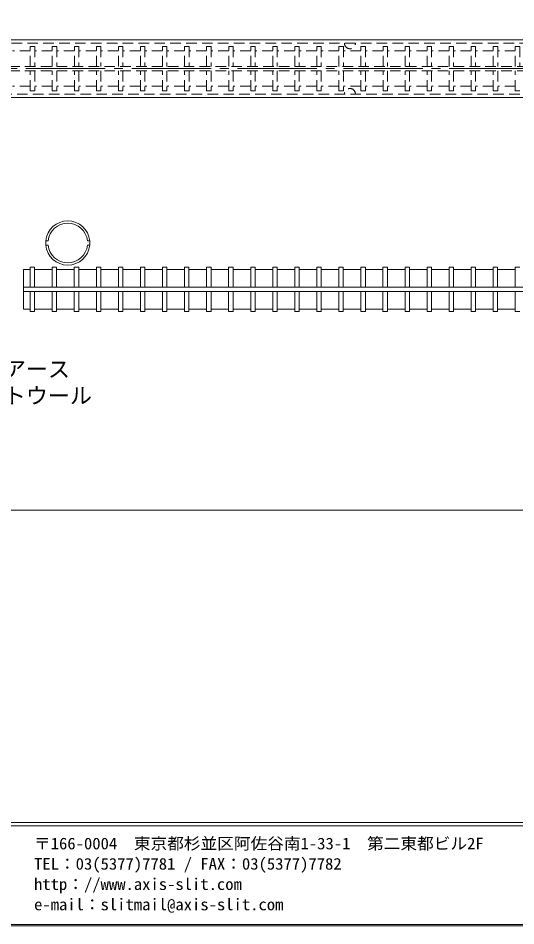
# Model space of a CAD drawing. Units: millimetres at full size, sheet at 1:2; details may follow other scales. Extents: x -891 to 891, y -194 to 194.
# Drawn here: x -654.6 to -541.8, y -193.9 to 11.7 of the extents above; entities that cross this region are included whole.
import ezdxf
from ezdxf.enums import TextEntityAlignment as Align

# ---------------------------------------------------------------- set-up
doc = ezdxf.new("R2010")
doc.units = ezdxf.units.MM
doc.header["$LTSCALE"] = 2
doc.linetypes.add('CHAIN2', pattern=[12, 9, -1, 1, -1])
doc.linetypes.add('DASHED1', pattern=[1.8, 1.2, -0.6])
doc.layers.add('0-0_', color=7, linetype='Continuous', lineweight=9)
doc.layers.add('1-0_', color=5, linetype='Continuous', lineweight=9)
doc.styles.add('ＭＳ ゴシック', font='')
doc.styles.get('ＭＳ ゴシック').set_extended_font_data('MS Gothic')

msp = doc.modelspace()

# ---------------------------------------------------------------- linework, layer by layer
at = {"layer": '0-0_'}
for p, q in [((-330.84, -170.52), (-890.84, -170.52)), ((-330.84, -171.22), (-890.84, -171.22)), ((-891.12, -193.9), (-330.56, -193.9))]:
    msp.add_line(p, q, dxfattribs=at)
msp.add_lwpolyline([(-330.84, 194.18), (-330.84, -193.62), (-890.84, -193.62)], dxfattribs=at)
at = {"layer": '1-0_', "color": 2}
for p, q in [((-487.39, 6.83), (-690.89, 6.83)), ((-690.89, -6.27), (-487.39, -6.27))]:
    msp.add_line(p, q, dxfattribs=at)
at = {"layer": '1-0_', "color": 2, "linetype": 'DASHED1'}
for p, q in [((-390.94, 6.08), (-690.89, 6.08)), ((-690.89, -5.52), (-390.94, -5.52))]:
    msp.add_line(p, q, dxfattribs=at)
at = {"layer": '1-0_', "color": 4, "linetype": 'DASHED1'}
for p, q in [((-651.89, 4.28), (-655.89, 4.28)), ((-646.89, 4.28), (-650.89, 4.28)), ((-641.89, 4.28), (-645.89, 4.28)), ((-636.89, 4.28), (-640.89, 4.28)), ((-631.89, 4.28), (-635.89, 4.28)), ((-626.89, 4.28), (-630.89, 4.28)), ((-621.89, 4.28), (-625.89, 4.28)), ((-616.89, 4.28), (-620.89, 4.28)), ((-611.89, 4.28), (-615.89, 4.28)), ((-606.89, 4.28), (-610.89, 4.28)), ((-601.89, 4.28), (-605.89, 4.28)), ((-596.89, 4.28), (-600.89, 4.28)), ((-591.89, 4.28), (-595.89, 4.28)), ((-586.89, 4.28), (-590.89, 4.28)), ((-581.89, 4.28), (-585.89, 4.28)), ((-576.89, 4.28), (-580.89, 4.28)), ((-571.89, 4.28), (-575.89, 4.28)), ((-566.89, 4.28), (-570.89, 4.28)), ((-561.89, 4.28), (-565.89, 4.28)), ((-556.89, 4.28), (-560.89, 4.28)), ((-551.89, 4.28), (-555.89, 4.28)), ((-546.89, 4.28), (-550.89, 4.28)), ((-541.89, 4.28), (-545.89, 4.28)), ((-441.89, 0.78), (-690.89, 0.78)), ((-441.89, -0.22), (-690.89, -0.22)), ((-651.89, -3.72), (-655.89, -3.72)), ((-646.89, -3.72), (-650.89, -3.72)), ((-641.89, -3.72), (-645.89, -3.72)), ((-636.89, -3.72), (-640.89, -3.72)), ((-631.89, -3.72), (-635.89, -3.72)), ((-626.89, -3.72), (-630.89, -3.72)), ((-621.89, -3.72), (-625.89, -3.72)), ((-616.89, -3.72), (-620.89, -3.72)), ((-611.89, -3.72), (-615.89, -3.72)), ((-606.89, -3.72), (-610.89, -3.72)), ((-601.89, -3.72), (-605.89, -3.72)), ((-596.89, -3.72), (-600.89, -3.72)), ((-591.89, -3.72), (-595.89, -3.72)), ((-586.89, -3.72), (-590.89, -3.72)), ((-581.89, -3.72), (-585.89, -3.72)), ((-576.89, -3.72), (-580.89, -3.72)), ((-571.89, -3.72), (-575.89, -3.72)), ((-566.89, -3.72), (-570.89, -3.72)), ((-561.89, -3.72), (-565.89, -3.72)), ((-556.89, -3.72), (-560.89, -3.72)), ((-551.89, -3.72), (-555.89, -3.72)), ((-546.89, -3.72), (-550.89, -3.72)), ((-541.89, -3.72), (-545.89, -3.72))]:
    msp.add_line(p, q, dxfattribs=at)
at = {"layer": '1-0_', "linetype": 'DASHED1'}
for p, q in [((-651.89, 0.78), (-651.89, 5.28)), ((-646.89, 0.78), (-646.89, 5.28)), ((-641.89, 0.78), (-641.89, 5.28)), ((-636.89, 0.78), (-636.89, 5.28)), ((-631.89, 0.78), (-631.89, 5.28)), ((-626.89, 0.78), (-626.89, 5.28)), ((-621.89, 0.78), (-621.89, 5.28)), ((-616.89, 0.78), (-616.89, 5.28)), ((-611.89, 0.78), (-611.89, 5.28)), ((-606.89, 0.78), (-606.89, 5.28)), ((-601.89, 0.78), (-601.89, 5.28)), ((-596.89, 0.78), (-596.89, 5.28)), ((-591.89, 0.78), (-591.89, 5.28)), ((-586.89, 0.78), (-586.89, 5.28)), ((-581.89, 0.78), (-581.89, 5.28)), ((-576.89, 0.78), (-576.89, 5.28)), ((-571.89, 0.78), (-571.89, 5.28)), ((-566.89, 0.78), (-566.89, 5.28)), ((-561.89, 0.78), (-561.89, 5.28)), ((-556.89, 0.78), (-556.89, 5.28)), ((-551.89, 0.78), (-551.89, 5.28)), ((-546.89, 0.78), (-546.89, 5.28)), ((-541.89, 0.78), (-541.89, 5.28)), ((-651.89, -4.72), (-651.89, -0.22)), ((-650.89, -0.22), (-650.89, -4.72)), ((-646.89, -4.72), (-646.89, -0.22)), ((-645.89, -0.22), (-645.89, -4.72)), ((-641.89, -4.72), (-641.89, -0.22)), ((-640.89, -0.22), (-640.89, -4.72)), ((-636.89, -4.72), (-636.89, -0.22)), ((-635.89, -0.22), (-635.89, -4.72)), ((-631.89, -4.72), (-631.89, -0.22)), ((-630.89, -0.22), (-630.89, -4.72)), ((-626.89, -4.72), (-626.89, -0.22)), ((-625.89, -0.22), (-625.89, -4.72)), ((-621.89, -4.72), (-621.89, -0.22)), ((-620.89, -0.22), (-620.89, -4.72)), ((-616.89, -4.72), (-616.89, -0.22)), ((-615.89, -0.22), (-615.89, -4.72)), ((-611.89, -4.72), (-611.89, -0.22)), ((-610.89, -0.22), (-610.89, -4.72)), ((-606.89, -4.72), (-606.89, -0.22)), ((-605.89, -0.22), (-605.89, -4.72)), ((-601.89, -4.72), (-601.89, -0.22)), ((-600.89, -0.22), (-600.89, -4.72)), ((-596.89, -4.72), (-596.89, -0.22)), ((-595.89, -0.22), (-595.89, -4.72)), ((-591.89, -4.72), (-591.89, -0.22)), ((-590.89, -0.22), (-590.89, -4.72)), ((-586.89, -4.72), (-586.89, -0.22)), ((-585.89, -0.22), (-585.89, -4.72)), ((-581.89, -4.72), (-581.89, -0.22)), ((-580.89, -0.22), (-580.89, -4.72)), ((-576.89, -4.72), (-576.89, -0.22)), ((-575.89, -0.22), (-575.89, -4.72)), ((-571.89, -4.72), (-571.89, -0.22)), ((-570.89, -0.22), (-570.89, -4.72)), ((-566.89, -4.72), (-566.89, -0.22)), ((-565.89, -0.22), (-565.89, -4.72)), ((-561.89, -4.72), (-561.89, -0.22)), ((-560.89, -0.22), (-560.89, -4.72)), ((-556.89, -4.72), (-556.89, -0.22)), ((-555.89, -0.22), (-555.89, -4.72)), ((-551.89, -4.72), (-551.89, -0.22)), ((-550.89, -0.22), (-550.89, -4.72)), ((-546.89, -4.72), (-546.89, -0.22)), ((-545.89, -0.22), (-545.89, -4.72)), ((-541.89, -4.72), (-541.89, -0.22)), ((-650.89, -4.72), (-651.89, -4.72)), ((-645.89, -4.72), (-646.89, -4.72)), ((-640.89, -4.72), (-641.89, -4.72)), ((-635.89, -4.72), (-636.89, -4.72)), ((-630.89, -4.72), (-631.89, -4.72)), ((-625.89, -4.72), (-626.89, -4.72)), ((-620.89, -4.72), (-621.89, -4.72)), ((-615.89, -4.72), (-616.89, -4.72)), ((-610.89, -4.72), (-611.89, -4.72)), ((-605.89, -4.72), (-606.89, -4.72)), ((-600.89, -4.72), (-601.89, -4.72)), ((-595.89, -4.72), (-596.89, -4.72)), ((-590.89, -4.72), (-591.89, -4.72)), ((-585.89, -4.72), (-586.89, -4.72)), ((-580.89, -4.72), (-581.89, -4.72)), ((-575.89, -4.72), (-576.89, -4.72)), ((-570.89, -4.72), (-571.89, -4.72)), ((-565.89, -4.72), (-566.89, -4.72)), ((-560.89, -4.72), (-561.89, -4.72)), ((-555.89, -4.72), (-556.89, -4.72)), ((-550.89, -4.72), (-551.89, -4.72)), ((-545.89, -4.72), (-546.89, -4.72)), ((-540.89, -4.72), (-541.89, -4.72))]:
    msp.add_line(p, q, dxfattribs=at)
at = {"layer": '1-0_', "color": 6, "linetype": 'CHAIN2'}
msp.add_line((-820.89, 0.28), (-379.39, 0.28), dxfattribs=at)
at = {"layer": '1-0_', "color": 3}
for p, q in [((-648.367, -38.72), (-647.862, -38.72)), ((-638.413, -38.72), (-638.918, -38.72)), ((-648.367, -39.72), (-647.862, -39.72)), ((-638.413, -39.72), (-638.918, -39.72))]:
    msp.add_line(p, q, dxfattribs=at)
at = {"layer": '1-0_', "color": 4}
for p, q in [((-653.39, -45.22), (-651.902, -45.22)), ((-653.39, -54.22), (-653.39, -45.22)), ((-650.902, -45.22), (-646.902, -45.22)), ((-645.902, -45.22), (-641.902, -45.22)), ((-640.902, -45.22), (-636.902, -45.22)), ((-635.903, -45.22), (-631.902, -45.22)), ((-630.902, -45.22), (-626.902, -45.22)), ((-625.902, -45.22), (-621.902, -45.22)), ((-620.903, -45.22), (-616.902, -45.22)), ((-615.902, -45.22), (-611.902, -45.22)), ((-610.902, -45.22), (-606.902, -45.22)), ((-605.902, -45.22), (-601.902, -45.22)), ((-600.902, -45.22), (-596.902, -45.22)), ((-595.902, -45.22), (-591.902, -45.22)), ((-590.902, -45.22), (-586.902, -45.22)), ((-585.902, -45.22), (-581.902, -45.22)), ((-580.902, -45.22), (-576.902, -45.22)), ((-575.902, -45.22), (-571.902, -45.22)), ((-570.902, -45.22), (-566.902, -45.22)), ((-565.902, -45.22), (-561.902, -45.22)), ((-560.902, -45.22), (-556.902, -45.22)), ((-555.902, -45.22), (-551.902, -45.22)), ((-550.902, -45.22), (-546.902, -45.22)), ((-545.902, -45.22), (-541.902, -45.22)), ((-653.39, -54.22), (-651.902, -54.22)), ((-650.902, -54.22), (-646.902, -54.22)), ((-645.902, -54.22), (-641.902, -54.22)), ((-640.902, -54.22), (-636.902, -54.22)), ((-635.903, -54.22), (-631.902, -54.22)), ((-630.902, -54.22), (-626.902, -54.22)), ((-625.902, -54.22), (-621.902, -54.22)), ((-620.903, -54.22), (-616.902, -54.22)), ((-615.902, -54.22), (-611.902, -54.22)), ((-610.902, -54.22), (-606.902, -54.22)), ((-605.902, -54.22), (-601.902, -54.22)), ((-600.902, -54.22), (-596.902, -54.22)), ((-595.902, -54.22), (-591.902, -54.22)), ((-590.902, -54.22), (-586.902, -54.22)), ((-585.902, -54.22), (-581.902, -54.22)), ((-580.902, -54.22), (-576.902, -54.22)), ((-575.902, -54.22), (-571.902, -54.22)), ((-570.902, -54.22), (-566.902, -54.22)), ((-565.902, -54.22), (-561.902, -54.22)), ((-560.902, -54.22), (-556.902, -54.22)), ((-555.902, -54.22), (-551.902, -54.22)), ((-550.902, -54.22), (-546.902, -54.22)), ((-545.902, -54.22), (-541.902, -54.22))]:
    msp.add_line(p, q, dxfattribs=at)
at = {"layer": '1-0_'}
for p, q in [((-651.902, -44.72), (-651.902, -49.22)), ((-651.902, -44.72), (-650.902, -44.72)), ((-650.902, -44.72), (-650.902, -49.22)), ((-646.902, -44.72), (-646.902, -49.22)), ((-646.902, -44.72), (-645.902, -44.72)), ((-645.902, -44.72), (-645.902, -49.22)), ((-641.902, -44.72), (-640.902, -44.72)), ((-641.902, -44.72), (-641.902, -49.22)), ((-640.902, -44.72), (-640.902, -49.22)), ((-636.902, -44.72), (-635.903, -44.72)), ((-636.902, -44.72), (-636.902, -49.22)), ((-635.903, -44.72), (-635.903, -49.22)), ((-631.902, -44.72), (-630.902, -44.72)), ((-631.902, -44.72), (-631.902, -49.22)), ((-630.902, -44.72), (-630.902, -49.22)), ((-626.902, -44.72), (-626.902, -49.22)), ((-626.902, -44.72), (-625.902, -44.72)), ((-625.902, -44.72), (-625.902, -49.22)), ((-621.902, -44.72), (-621.902, -49.22)), ((-621.902, -44.72), (-620.903, -44.72)), ((-620.903, -44.72), (-620.903, -49.22)), ((-616.902, -44.72), (-615.902, -44.72)), ((-616.902, -44.72), (-616.902, -49.22)), ((-615.902, -44.72), (-615.902, -49.22)), ((-611.902, -44.72), (-611.902, -49.22)), ((-611.902, -44.72), (-610.902, -44.72)), ((-610.902, -44.72), (-610.902, -49.22)), ((-606.902, -44.72), (-605.902, -44.72)), ((-606.902, -44.72), (-606.902, -49.22)), ((-605.902, -44.72), (-605.902, -49.22)), ((-601.902, -44.72), (-601.902, -49.22)), ((-601.902, -44.72), (-600.902, -44.72)), ((-600.902, -44.72), (-600.902, -49.22)), ((-596.902, -44.72), (-596.902, -49.22)), ((-596.902, -44.72), (-595.902, -44.72)), ((-595.902, -44.72), (-595.902, -49.22)), ((-591.902, -44.72), (-590.902, -44.72)), ((-591.902, -44.72), (-591.902, -49.22)), ((-590.902, -44.72), (-590.902, -49.22)), ((-586.902, -44.72), (-585.902, -44.72)), ((-586.902, -44.72), (-586.902, -49.22)), ((-585.902, -44.72), (-585.902, -49.22)), ((-581.902, -44.72), (-580.902, -44.72)), ((-581.902, -44.72), (-581.902, -49.22)), ((-580.902, -44.72), (-580.902, -49.22)), ((-576.902, -44.72), (-575.902, -44.72)), ((-576.902, -44.72), (-576.902, -49.22)), ((-575.902, -44.72), (-575.902, -49.22)), ((-571.902, -44.72), (-571.902, -49.22)), ((-571.902, -44.72), (-570.902, -44.72)), ((-570.902, -44.72), (-570.902, -49.22)), ((-566.902, -44.72), (-566.902, -49.22)), ((-566.902, -44.72), (-565.902, -44.72)), ((-565.902, -44.72), (-565.902, -49.22)), ((-561.902, -44.72), (-560.902, -44.72)), ((-561.902, -44.72), (-561.902, -49.22)), ((-560.902, -44.72), (-560.902, -49.22)), ((-556.902, -44.72), (-555.902, -44.72)), ((-556.902, -44.72), (-556.902, -49.22)), ((-555.902, -44.72), (-555.902, -49.22)), ((-551.902, -44.72), (-550.902, -44.72)), ((-551.902, -44.72), (-551.902, -49.22)), ((-550.902, -44.72), (-550.902, -49.22)), ((-546.902, -44.72), (-546.902, -49.22)), ((-546.902, -44.72), (-545.902, -44.72)), ((-545.902, -44.72), (-545.902, -49.22)), ((-541.902, -44.72), (-541.902, -49.22)), ((-541.902, -44.72), (-540.902, -44.72)), ((-653.39, -49.22), (-384.39, -49.22)), ((-653.39, -50.22), (-384.39, -50.22)), ((-651.902, -54.72), (-651.902, -50.22)), ((-650.902, -54.72), (-650.902, -50.22)), ((-646.902, -54.72), (-646.902, -50.22)), ((-645.902, -54.72), (-645.902, -50.22)), ((-641.902, -54.72), (-641.902, -50.22)), ((-640.902, -54.72), (-640.902, -50.22)), ((-636.902, -54.72), (-636.902, -50.22)), ((-635.903, -54.72), (-635.903, -50.22)), ((-631.902, -54.72), (-631.902, -50.22)), ((-630.902, -54.72), (-630.902, -50.22)), ((-626.902, -54.72), (-626.902, -50.22)), ((-625.902, -54.72), (-625.902, -50.22)), ((-621.902, -54.72), (-621.902, -50.22)), ((-620.903, -54.72), (-620.903, -50.22)), ((-616.902, -54.72), (-616.902, -50.22)), ((-615.902, -54.72), (-615.902, -50.22)), ((-611.902, -54.72), (-611.902, -50.22)), ((-610.902, -54.72), (-610.902, -50.22)), ((-606.902, -54.72), (-606.902, -50.22)), ((-605.902, -54.72), (-605.902, -50.22)), ((-601.902, -54.72), (-601.902, -50.22)), ((-600.902, -54.72), (-600.902, -50.22)), ((-596.902, -54.72), (-596.902, -50.22)), ((-595.902, -54.72), (-595.902, -50.22)), ((-591.902, -54.72), (-591.902, -50.22)), ((-590.902, -54.72), (-590.902, -50.22)), ((-586.902, -54.72), (-586.902, -50.22)), ((-585.902, -54.72), (-585.902, -50.22)), ((-581.902, -54.72), (-581.902, -50.22)), ((-580.902, -54.72), (-580.902, -50.22)), ((-576.902, -54.72), (-576.902, -50.22)), ((-575.902, -54.72), (-575.902, -50.22)), ((-571.902, -54.72), (-571.902, -50.22)), ((-570.902, -54.72), (-570.902, -50.22)), ((-566.902, -54.72), (-566.902, -50.22)), ((-565.902, -54.72), (-565.902, -50.22)), ((-561.902, -54.72), (-561.902, -50.22)), ((-560.902, -54.72), (-560.902, -50.22)), ((-556.902, -54.72), (-556.902, -50.22)), ((-555.902, -54.72), (-555.902, -50.22)), ((-551.902, -54.72), (-551.902, -50.22)), ((-550.902, -54.72), (-550.902, -50.22)), ((-546.902, -54.72), (-546.902, -50.22)), ((-545.902, -54.72), (-545.902, -50.22)), ((-541.902, -54.72), (-541.902, -50.22)), ((-650.902, -54.72), (-651.902, -54.72)), ((-645.902, -54.72), (-646.902, -54.72)), ((-640.902, -54.72), (-641.902, -54.72)), ((-635.903, -54.72), (-636.902, -54.72)), ((-630.902, -54.72), (-631.902, -54.72)), ((-625.902, -54.72), (-626.902, -54.72)), ((-620.903, -54.72), (-621.902, -54.72)), ((-615.902, -54.72), (-616.902, -54.72)), ((-610.902, -54.72), (-611.902, -54.72)), ((-605.902, -54.72), (-606.902, -54.72)), ((-600.902, -54.72), (-601.902, -54.72)), ((-595.902, -54.72), (-596.902, -54.72)), ((-590.902, -54.72), (-591.902, -54.72)), ((-585.902, -54.72), (-586.902, -54.72)), ((-580.902, -54.72), (-581.902, -54.72)), ((-575.902, -54.72), (-576.902, -54.72)), ((-570.902, -54.72), (-571.902, -54.72)), ((-565.902, -54.72), (-566.902, -54.72)), ((-560.902, -54.72), (-561.902, -54.72)), ((-555.902, -54.72), (-556.902, -54.72)), ((-550.902, -54.72), (-551.902, -54.72)), ((-545.902, -54.72), (-546.902, -54.72)), ((-540.902, -54.72), (-541.902, -54.72))]:
    msp.add_line(p, q, dxfattribs=at)
at = {"layer": '1-0_', "color": 7}
msp.add_line((-359.89, -99.72), (-690.89, -99.72), dxfattribs=at)
at = {"layer": '1-0_', "linetype": 'DASHED1'}
for points in [[(-651.89, 5.28), (-650.89, 5.28), (-650.89, 0.78)], [(-646.89, 5.28), (-645.89, 5.28), (-645.89, 0.78)], [(-641.89, 5.28), (-640.89, 5.28), (-640.89, 0.78)], [(-636.89, 5.28), (-635.89, 5.28), (-635.89, 0.78)], [(-631.89, 5.28), (-630.89, 5.28), (-630.89, 0.78)], [(-626.89, 5.28), (-625.89, 5.28), (-625.89, 0.78)], [(-621.89, 5.28), (-620.89, 5.28), (-620.89, 0.78)], [(-616.89, 5.28), (-615.89, 5.28), (-615.89, 0.78)], [(-611.89, 5.28), (-610.89, 5.28), (-610.89, 0.78)], [(-606.89, 5.28), (-605.89, 5.28), (-605.89, 0.78)], [(-601.89, 5.28), (-600.89, 5.28), (-600.89, 0.78)], [(-596.89, 5.28), (-595.89, 5.28), (-595.89, 0.78)], [(-591.89, 5.28), (-590.89, 5.28), (-590.89, 0.78)], [(-586.89, 5.28), (-585.89, 5.28), (-585.89, 0.78)], [(-581.89, 5.28), (-580.89, 5.28), (-580.89, 0.78)], [(-576.89, 5.28), (-575.89, 5.28), (-575.89, 0.78)], [(-571.89, 5.28), (-570.89, 5.28), (-570.89, 0.78)], [(-566.89, 5.28), (-565.89, 5.28), (-565.89, 0.78)], [(-561.89, 5.28), (-560.89, 5.28), (-560.89, 0.78)], [(-556.89, 5.28), (-555.89, 5.28), (-555.89, 0.78)], [(-551.89, 5.28), (-550.89, 5.28), (-550.89, 0.78)], [(-546.89, 5.28), (-545.89, 5.28), (-545.89, 0.78)], [(-541.89, 5.28), (-540.89, 5.28), (-540.89, 0.78)]]:
    msp.add_lwpolyline(points, dxfattribs=at)
at = {"layer": '1-0_', "color": 2, "linetype": 'DASHED1'}
for centre, start, end in [((-579.39, 6.03), 177.70756, 2.29244), ((-579.39, -5.47), 357.70756, 182.29244)]:
    msp.add_arc(centre, 1.25, start, end, dxfattribs=at)
at = {"layer": '1-0_', "color": 4}
for start, end in [(5.73921, 174.2608), (185.73921, 354.2608)]:
    msp.add_arc((-643.39, -39.22), 5, start, end, dxfattribs=at)
at = {"layer": '1-0_', "color": 3}
for centre, radius, start, end in [((-643.39, -39.22), 4.5, 6.37938, 173.62061), ((-642.89, -39.22), 5.5, 174.78407, 185.21593), ((-643.89, -39.22), 5.5, 354.78407, 5.21593), ((-643.39, -39.22), 4.5, 186.37939, 353.62061)]:
    msp.add_arc(centre, radius, start, end, dxfattribs=at)

# ---------------------------------------------------------------- texts
at = {"layer": '0-0_', "style": 'ＭＳ ゴシック', "width": 1.05}
for s, p in [('〒166-0004\u3000東京都杉並区阿佐谷南1-33-1\u3000第二東都ビル2F', (-651.032, -177.36)), ('TEL：03(5377)7781 / FAX：03(5377)7782', (-651.032, -181.96)), ('http：//www.axis-slit.com', (-651.032, -186.56)), ('e-mail：slitmail@axis-slit.com', (-651.032, -191.16))]:
    msp.add_text(s, height=2.639, dxfattribs=at).set_placement(p, align=Align.BOTTOM_LEFT)
at = {"layer": '1-0_', "color": 7, "style": 'ＭＳ ゴシック'}
for s, p in [('アルカリアース', (-677.89, -70.72)), ('シリケートウール', (-677.89, -76.72))]:
    msp.add_text(s, height=3.666, dxfattribs=at).set_placement(p, align=Align.BOTTOM_LEFT)

doc.saveas('drawing.dxf')
